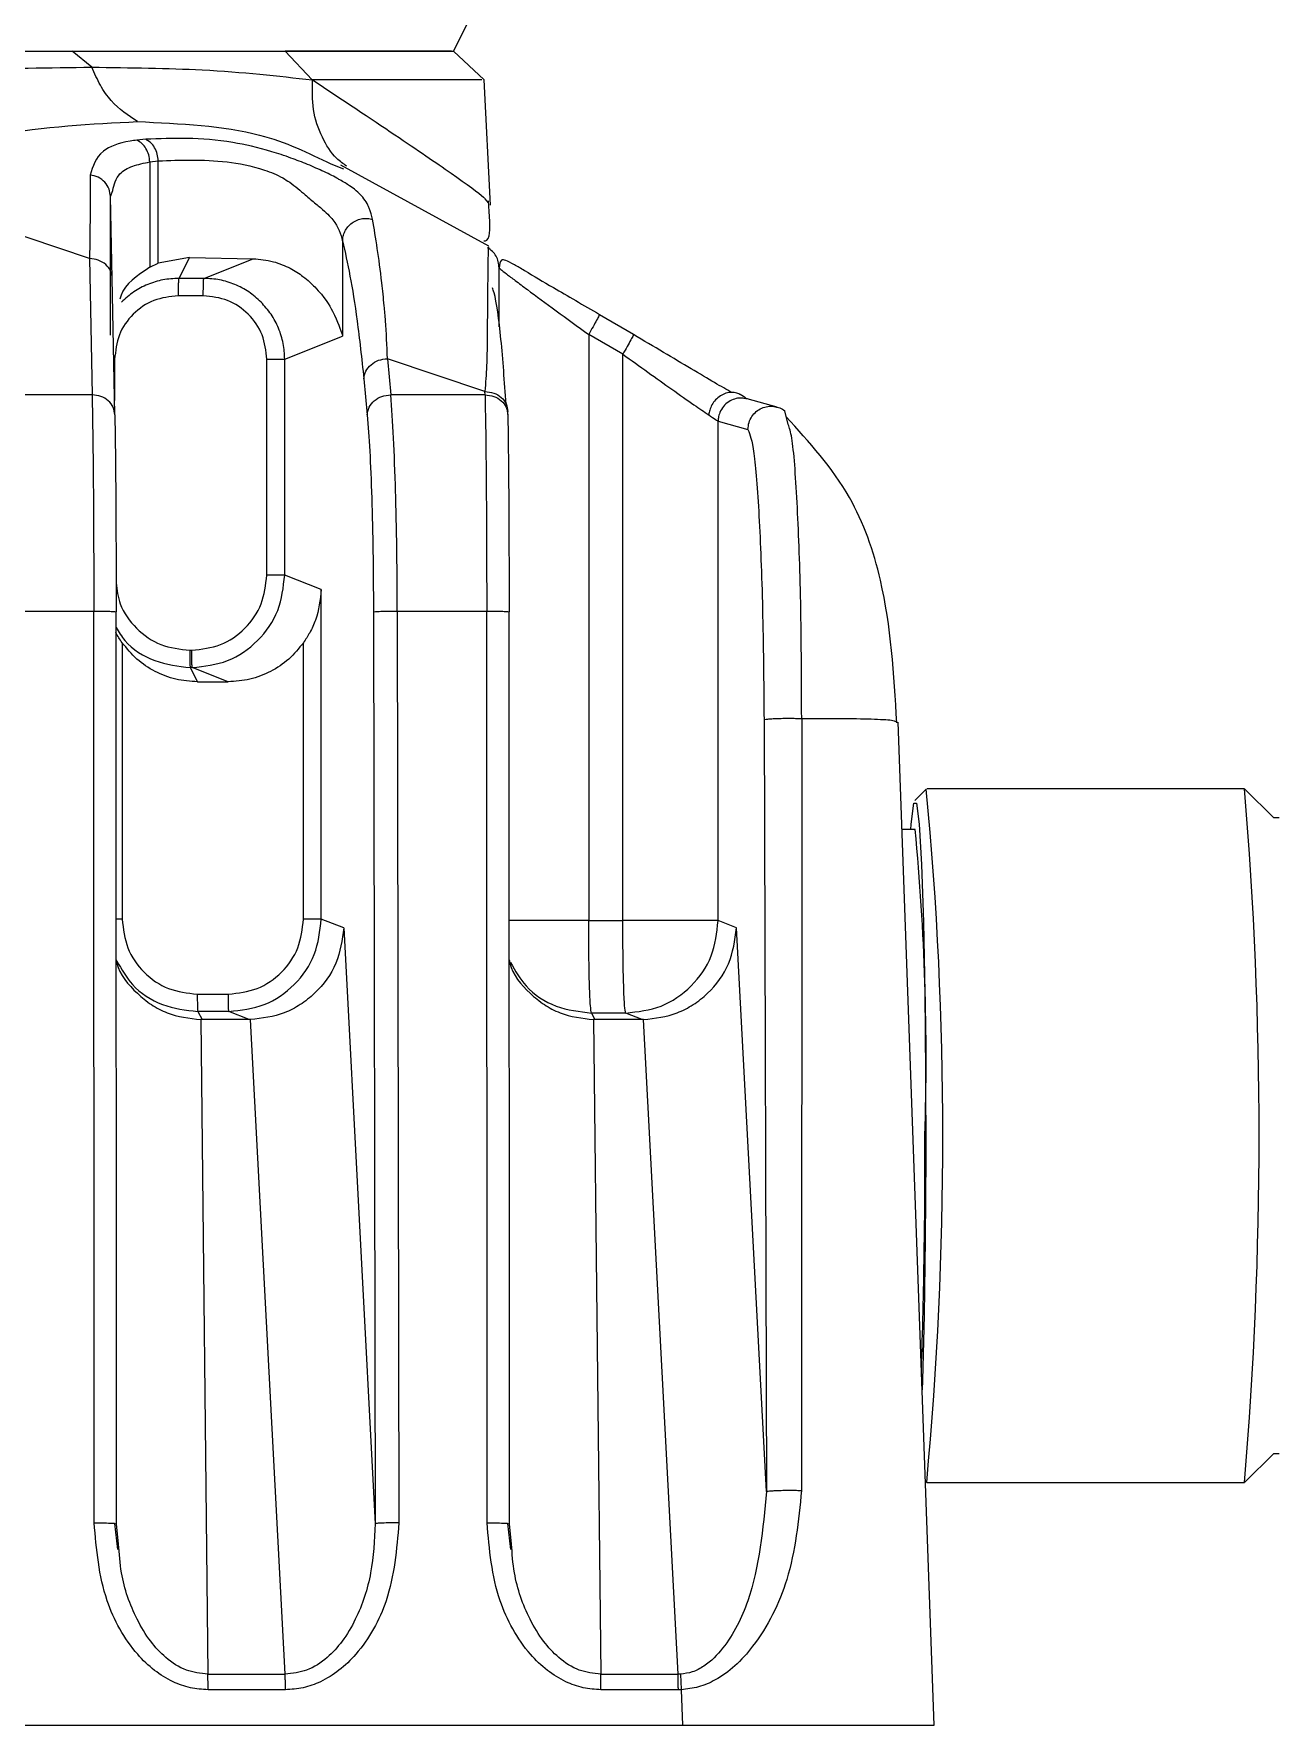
# Model space of a CAD drawing. Header units: millimetres. Extents: x 0 to 297, y 0 to 210.
# Drawn here: x 161.524 to 165.114, y 182.72 to 187.597 of the extents above; entities that cross this region are included whole.
import ezdxf

# ---------------------------------------------------------------- set-up
doc = ezdxf.new("R2010")
doc.units = ezdxf.units.MM
doc.layers.add('图框', color=7, linetype='Continuous')
doc.dimstyles.new('SLDDIMSTYLE0', dxfattribs={"dimtxt": 0.18, "dimasz": 1.016, "dimexe": 0, "dimexo": 0.0625, "dimgap": 0, "dimtad": 0, "dimtih": 1, "dimtoh": 1, "dimdec": 0, "dimrnd": 1e-09, "dimzin": 0, "dimdsep": 46, "dimtxsty": 'Standard', "dimblk1": 'DOT', "dimblk2": 'DOT', "dimsah": 1, "dimcen": 0.09, "dimadec": 0, "dimazin": 0, "dimtfac": 1.016, "dimtdec": 0, "dimtofl": 0, "dimtmove": 0, "dimatfit": 3, "dimldrblk": 'DOT', "dimfxl": 1, "dimfrac": 2, "dimtolj": 1, "dimtzin": 0, "dimarcsym": 0})

# ---------------------------------------------------------------- blocks, each defined once
blk = doc.blocks.new('_Dot')
at = {"color": 0, "linetype": 'ByBlock', "lineweight": -2}
blk.add_line((-0.5, 0), (-1, 0), dxfattribs=at)
at = {"color": 0, "linetype": 'ByBlock', "const_width": 0.5}
blk.add_lwpolyline([(-0.25, 0, 1), (0.25, 0, 1)], format="xyb", close=True, dxfattribs=at)

msp = doc.modelspace()

# ---------------------------------------------------------------- linework, layer by layer
at = {"color": 7, "linetype": 'Continuous', "lineweight": 25}
for p, q in [((162.7338, 187.5477), (162.8171, 187.7143)), ((154.4004, 187.5477), (162.7338, 187.5477)), ((161.6909, 187.5011), (161.6344, 187.5477)), ((162.2487, 187.5477), (162.3262, 187.4645)), ((162.8215, 187.4645), (162.7338, 187.5477)), ((162.3262, 187.4645), (162.3272, 187.4645)), ((162.8404, 187.1032), (162.8215, 187.4645)), ((161.8462, 187.2933), (161.8211, 187.2906)), ((161.8581, 187.2281), (161.8826, 187.2307)), ((161.8581, 187.2281), (161.8581, 186.9242)), ((161.8826, 186.9359), (161.8826, 187.2307)), ((162.3802, 187.2226), (162.4161, 187.2081)), ((162.8355, 186.9847), (162.4085, 187.219)), ((161.7444, 187.1287), (161.7514, 187.1455)), ((161.7499, 186.8915), (161.7444, 187.1287)), ((161.7444, 186.7285), (161.7444, 187.1287)), ((162.8241, 187.1215), (162.8335, 187.1101)), ((161.6843, 186.9492), (161.3634, 187.0572)), ((162.4139, 187), (162.4139, 186.7252)), ((161.6843, 186.9492), (161.6917, 186.5562)), ((161.8581, 186.9242), (161.8826, 186.9359)), ((161.9726, 186.9523), (161.8826, 186.9359)), ((161.9726, 186.9523), (161.9413, 186.8922)), ((161.9726, 186.9523), (162.1562, 186.9487)), ((162.0138, 186.8922), (162.1562, 186.9487)), ((162.865, 186.7524), (162.865, 186.923)), ((161.7573, 186.4997), (161.7499, 186.8928)), ((162.0138, 186.8922), (161.9413, 186.8922)), ((162.0122, 186.8422), (161.9398, 186.8422)), ((163.1544, 186.7883), (163.2529, 186.7314)), ((162.247, 186.6589), (162.4139, 186.7252)), ((163.1232, 186.7306), (163.1232, 185.0401)), ((163.2217, 186.6737), (163.1232, 186.7306)), ((163.2529, 186.7314), (163.2519, 186.7288)), ((163.2217, 185.0401), (163.2217, 186.6737)), ((161.7543, 186.6589), (161.7566, 186.6589)), ((161.7566, 186.6589), (161.7566, 186.5398)), ((162.1954, 186.0364), (162.1954, 186.6589)), ((162.247, 186.0364), (162.247, 186.6589)), ((162.8243, 186.5657), (162.5429, 186.6604)), ((162.5429, 186.6604), (162.5524, 186.5562)), ((162.4753, 186.6027), (162.4848, 186.4985)), ((161.6917, 186.5562), (161.4197, 186.5562)), ((162.8245, 186.5562), (162.5524, 186.5562)), ((162.8245, 186.5562), (162.8243, 186.5657)), ((163.5807, 186.5444), (163.5771, 186.545)), ((163.6667, 186.5211), (163.5806, 186.5447)), ((162.8901, 186.4997), (162.8899, 186.5092)), ((163.4965, 185.0401), (163.4965, 186.4802)), ((163.4965, 186.4802), (163.5825, 186.4566)), ((163.6987, 186.471), (163.6886, 186.5103)), ((162.3525, 185.9945), (162.247, 186.0364)), ((162.3525, 185.0445), (162.3525, 185.9945)), ((161.4387, 185.9328), (161.6965, 185.9328)), ((161.6975, 183.3033), (161.6965, 185.9328)), ((161.762, 183.3009), (161.761, 185.9305)), ((162.5028, 185.9305), (162.5076, 183.3009)), ((162.5715, 185.9328), (162.5763, 183.3033)), ((162.5715, 185.9328), (162.8293, 185.9328)), ((162.8303, 183.3033), (162.8293, 185.9328)), ((162.8948, 183.3009), (162.8938, 185.9305)), ((161.7784, 185.8415), (161.7784, 185.0445)), ((162.301, 185.0445), (162.301, 185.8415)), ((161.9731, 185.8198), (161.9789, 185.8198)), ((161.9746, 185.7698), (161.9959, 185.7289)), ((161.9805, 185.7698), (161.9746, 185.7698)), ((162.0835, 185.7289), (161.9805, 185.7698)), ((161.9959, 185.7289), (162.0835, 185.7289)), ((163.6288, 185.6182), (163.6355, 183.3937)), ((163.7373, 185.6218), (163.7369, 183.3968)), ((164.0127, 185.6121), (164.0068, 185.6142)), ((164.1192, 182.7199), (164.015, 185.6121)), ((164.0966, 185.4193), (164.0633, 185.386)), ((165.0138, 185.4198), (164.0976, 185.4198)), ((165.0981, 185.336), (165.0148, 185.4193)), ((164.0643, 185.3032), (164.0262, 185.3032)), ((165.1138, 185.3365), (165.0976, 185.3365)), ((161.7784, 185.0445), (161.7614, 185.0445)), ((162.417, 185.0189), (162.3525, 185.0445)), ((162.417, 185.0189), (162.5076, 183.3009)), ((163.1232, 185.0401), (163.2217, 185.0401)), ((163.5497, 185.0189), (163.4965, 185.0401)), ((163.6355, 183.3937), (163.5497, 185.0189)), ((161.9949, 184.8279), (162.0845, 184.8279)), ((161.9964, 184.7779), (162.0086, 184.7546)), ((162.0861, 184.7779), (161.9964, 184.7779)), ((162.1448, 184.7546), (162.0861, 184.7779)), ((163.1315, 184.7735), (163.1414, 184.7546)), ((163.23, 184.7735), (163.1315, 184.7735)), ((163.2776, 184.7546), (163.23, 184.7735)), ((162.0048, 184.7546), (162.0254, 182.8669)), ((162.0086, 184.7546), (162.0048, 184.7546)), ((162.1448, 184.7546), (162.0086, 184.7546)), ((162.1487, 184.7546), (162.1448, 184.7546)), ((162.2483, 182.8669), (162.1487, 184.7546)), ((163.1375, 184.7546), (163.1581, 182.8669)), ((163.1414, 184.7546), (163.1375, 184.7546)), ((163.2776, 184.7546), (163.1414, 184.7546)), ((163.2814, 184.7546), (163.2776, 184.7546)), ((163.3811, 182.8669), (163.2814, 184.7546)), ((165.0148, 183.4203), (165.0981, 183.5036)), ((165.0976, 183.5032), (165.1138, 183.5032)), ((164.0939, 183.4231), (164.0966, 183.4203)), ((164.0976, 183.4198), (164.0966, 183.4203)), ((164.0976, 183.4198), (165.0138, 183.4198)), ((161.7575, 183.3018), (161.762, 183.3009)), ((161.766, 183.2268), (161.7576, 183.3018)), ((161.768, 183.2422), (161.762, 183.3009)), ((162.8987, 183.2268), (162.8903, 183.3018)), ((162.8903, 183.3018), (162.8948, 183.3009)), ((162.9008, 183.2422), (162.8948, 183.3009)), ((162.0254, 182.8669), (162.2483, 182.8669)), ((163.1581, 182.8669), (163.3811, 182.8669)), ((163.3876, 182.867), (163.3811, 182.8669)), ((162.2489, 182.822), (162.026, 182.822)), ((163.3817, 182.822), (163.1587, 182.822)), ((163.3899, 182.8222), (163.3817, 182.822)), ((163.3899, 182.8222), (163.3935, 182.7198)), ((154.0851, 182.7198), (163.3935, 182.7198))]:
    msp.add_line(p, q, dxfattribs=at)
at = {"color": 7, "linetype": 'Continuous', "lineweight": 25, "flags": 128}
msp.add_lwpolyline([(164.0518, 185.3032), (164.053, 185.3186), (164.0605, 185.3789), (164.0682, 185.3789), (164.0756, 185.3186), (164.0824, 185.2019), (164.088, 185.036), (164.0922, 184.8314), (164.0946, 184.601), (164.095, 184.3591), (164.0936, 184.1211), (164.0903, 183.9019), (164.0854, 183.7152), (164.0844, 183.6868)], dxfattribs=at)
at = {"color": 7, "linetype": 'Continuous', "lineweight": 25}
for centre, radius, start, end in [((153.5314, 184.4142), 10.6129, 354.62377, 5.4344), ((153.1457, 184.4198), 11.9102, 355.18367, 4.81633), ((157.138, 184.6404), 6.958, 358.18308, 5.46552), ((145.6602, 184.3552), 18.4324, 358.09524, 0.20073)]:
    msp.add_arc(centre, radius, start, end, dxfattribs=at)
for points, knots in [([(160.7488, 187.5477), (160.8422, 187.5477), (161.0189, 187.5477), (161.2607, 187.5477), (161.4648, 187.5477), (161.5802, 187.5477), (161.6344, 187.5477)], [0, 0, 0, 0, 0.295158, 0.558574, 0.792632, 1, 1, 1, 1]), ([(161.6344, 187.5477), (161.6862, 187.5477), (161.7966, 187.5477), (161.9491, 187.5477), (162.1013, 187.5477), (162.198, 187.5477), (162.2487, 187.5477)], [0, 0, 0, 0, 0.209611, 0.445951, 0.709436, 1, 1, 1, 1]), ([(162.7273, 187.5477), (162.7261, 187.5477), (162.7232, 187.5477), (162.6354, 187.5477), (162.4844, 187.5477), (162.3272, 187.5477), (162.2487, 187.5477)], [0, 0, 0, 0, 0.201004, 0.467336, 0.733668, 1, 1, 1, 1]), ([(160.7947, 187.4645), (160.9736, 187.476), (161.2957, 187.4967), (161.5693, 187.4997), (161.6909, 187.5011)], [0, 0, 0, 0, 0.555554, 1, 1, 1, 1]), ([(161.8222, 187.3443), (161.7959, 187.3619), (161.7558, 187.3886), (161.7143, 187.448), (161.6987, 187.4834), (161.6909, 187.5011)], [0, 0, 0, 0, 0.491044, 0.745648, 1, 1, 1, 1]), ([(161.6909, 187.5011), (161.8012, 187.4997), (162.0468, 187.4966), (162.2269, 187.4759), (162.3262, 187.4645)], [0, 0, 0, 0, 0.448978, 1, 1, 1, 1]), ([(162.4252, 187.216), (162.4155, 187.223), (162.3862, 187.2441), (162.352, 187.2997), (162.3255, 187.3769), (162.3266, 187.4355), (162.3272, 187.4644)], [0, 0, 0, 0, 0.13569, 0.411888, 0.710648, 1, 1, 1, 1]), ([(162.8148, 187.4645), (162.8136, 187.4645), (162.8107, 187.4645), (162.7213, 187.4645), (162.5674, 187.4645), (162.4072, 187.4645), (162.3272, 187.4645)], [0, 0, 0, 0, 0.200953, 0.467302, 0.733651, 1, 1, 1, 1]), ([(162.3272, 187.4644), (162.4114, 187.4085), (162.576, 187.2994), (162.7343, 187.1907), (162.8178, 187.1308), (162.8231, 187.123), (162.8241, 187.1215)], [0, 0, 0, 0, 0.318491, 0.622505, 0.928805, 1, 1, 1, 1]), ([(160.9614, 187.1924), (161.1152, 187.2363), (161.4231, 187.3242), (161.6892, 187.3376), (161.8222, 187.3443)], [0, 0, 0, 0, 0.499829, 1, 1, 1, 1]), ([(161.8222, 187.3443), (161.9465, 187.3386), (162.1617, 187.3286), (162.3152, 187.2541), (162.3802, 187.2226)], [0, 0, 0, 0, 0.577047, 1, 1, 1, 1]), ([(161.8211, 187.2906), (161.8144, 187.2898), (161.7733, 187.2845), (161.7062, 187.259), (161.6937, 187.2153), (161.6865, 187.1903)], [0, 0, 0, 0, 0.076866, 0.472681, 1, 1, 1, 1]), ([(162.4058, 187.1763), (162.4042, 187.1773), (162.3935, 187.1839), (162.3621, 187.1994), (162.3146, 187.2205), (162.2618, 187.2409), (162.1851, 187.266), (162.0332, 187.3007), (161.925, 187.2964), (161.8462, 187.2933)], [0, 0, 0, 0, 0.01405, 0.093642, 0.167867, 0.237062, 0.318561, 0.5033, 1, 1, 1, 1]), ([(161.7514, 187.1455), (161.7553, 187.1627), (161.7617, 187.1918), (161.8052, 187.2173), (161.8408, 187.2246), (161.8581, 187.2281)], [0, 0, 0, 0, 0.426954, 0.720684, 1, 1, 1, 1]), ([(161.8826, 187.2307), (161.9461, 187.2335), (162.0394, 187.2377), (162.1651, 187.2145), (162.2311, 187.1889), (162.2633, 187.1684), (162.2852, 187.1513), (162.3049, 187.1342), (162.3286, 187.1135), (162.3633, 187.0861), (162.399, 187.0499), (162.4079, 187.0202), (162.4139, 187)], [0, 0, 0, 0, 0.267913, 0.394105, 0.448974, 0.470149, 0.497292, 0.524241, 0.54629, 0.602516, 0.730365, 1, 1, 1, 1]), ([(161.6865, 187.1903), (161.6865, 187.1769), (161.6864, 187.1397), (161.6859, 187.064), (161.6849, 186.9914), (161.6843, 186.9492)], [0, 0, 0, 0, 0.190538, 0.52962, 1, 1, 1, 1]), ([(161.7444, 187.1287), (161.7436, 187.1358), (161.7421, 187.1506), (161.7293, 187.1702), (161.7101, 187.1851), (161.6943, 187.1886), (161.6865, 187.1903)], [0, 0, 0, 0, 0.23754, 0.494226, 0.754091, 1, 1, 1, 1]), ([(162.5002, 187.0625), (162.4976, 187.0733), (162.4943, 187.0873), (162.4828, 187.1124), (162.4685, 187.1323), (162.4395, 187.1565), (162.416, 187.1704), (162.4058, 187.1763)], [0, 0, 0, 0, 0.304606, 0.392826, 0.740262, 0.888367, 1, 1, 1, 1]), ([(162.8206, 187.0002), (162.8271, 187.0007), (162.8421, 187.0019), (162.8375, 187.0744), (162.8349, 187.1158)], [0, 0, 0, 0, 0.428895, 1, 1, 1, 1]), ([(162.4139, 187), (162.4143, 187.0046), (162.415, 187.014), (162.4201, 187.0281), (162.4287, 187.0414), (162.4407, 187.0527), (162.4552, 187.0608), (162.4708, 187.065), (162.4861, 187.0657), (162.4956, 187.0635), (162.5002, 187.0625)], [0, 0, 0, 0, 0.112284, 0.234326, 0.363966, 0.497927, 0.632207, 0.762748, 0.886126, 1, 1, 1, 1]), ([(162.5429, 186.6604), (162.5415, 186.6983), (162.5394, 186.7537), (162.533, 186.8227), (162.5212, 186.9382), (162.5094, 187.008), (162.5002, 187.0625)], [0, 0, 0, 0, 0.2000674, 0.2919631, 0.4459501, 1, 1, 1, 1]), ([(162.4139, 187), (162.421, 186.9681), (162.4351, 186.9043), (162.4558, 186.7784), (162.4688, 186.6609), (162.4753, 186.6027)], [0, 0, 0, 0, 0.336209, 0.670609, 1, 1, 1, 1]), ([(162.8345, 186.9829), (162.8343, 186.9828), (162.8336, 186.9824), (162.8328, 186.9537), (162.8324, 186.9162), (162.8321, 186.8863), (162.832, 186.8781)], [0, 0, 0, 0, 0.224644, 0.578196, 0.885122, 1, 1, 1, 1]), ([(161.8581, 186.9242), (161.822, 186.9003), (161.7817, 186.8736), (161.7729, 186.8361), (161.772, 186.8322)], [0, 0, 0, 0, 0.895389, 1, 1, 1, 1]), ([(162.1562, 186.9487), (162.1752, 186.9472), (162.2021, 186.9451), (162.2388, 186.9325), (162.2618, 186.9219), (162.2823, 186.9101), (162.3092, 186.8912), (162.3584, 186.8452), (162.3969, 186.7785), (162.4074, 186.7457), (162.4139, 186.7252)], [0, 0, 0, 0, 0.095052, 0.134322, 0.169427, 0.201587, 0.234272, 0.316985, 0.572812, 1, 1, 1, 1]), ([(162.9385, 186.9144), (162.9282, 186.9205), (162.9054, 186.934), (162.8838, 186.9448), (162.8673, 186.9473), (162.8659, 186.932), (162.865, 186.9223)], [0, 0, 0, 0, 0.193138, 0.42643, 0.635109, 1, 1, 1, 1]), ([(162.865, 186.923), (162.866, 186.9219), (162.8679, 186.9196), (162.885, 186.9061), (162.9112, 186.8861), (162.9566, 186.8522), (163.0281, 186.7994), (163.0914, 186.7536), (163.1232, 186.7306)], [0, 0, 0, 0, 0.119719, 0.244239, 0.36299, 0.492931, 0.74518, 1, 1, 1, 1]), ([(162.9386, 186.9146), (162.9652, 186.8988), (163.0283, 186.8613), (163.1082, 186.8151), (163.1544, 186.7883)], [0, 0, 0, 0, 0.421313, 1, 1, 1, 1]), ([(161.9413, 186.8922), (161.926, 186.8914), (161.8955, 186.8896), (161.8516, 186.8757), (161.8106, 186.8545), (161.7878, 186.8341), (161.7764, 186.8239)], [0, 0, 0, 0, 0.250004, 0.500006, 0.750005, 1, 1, 1, 1]), ([(162.1787, 186.8239), (162.1673, 186.8341), (162.1444, 186.8545), (162.1035, 186.8757), (162.0596, 186.8896), (162.0291, 186.8914), (162.0138, 186.8922)], [0, 0, 0, 0, 0.249995, 0.499994, 0.749996, 1, 1, 1, 1]), ([(162.832, 186.8781), (162.8319, 186.8704), (162.8317, 186.8474), (162.8315, 186.7977), (162.8303, 186.727), (162.8303, 186.6533), (162.826, 186.591), (162.8243, 186.5657)], [0, 0, 0, 0, 0.115104, 0.345345, 0.580358, 0.829627, 1, 1, 1, 1]), ([(162.8851, 186.5297), (162.8806, 186.5942), (162.8715, 186.7232), (162.8566, 186.8353), (162.8473, 186.8608), (162.8457, 186.8652)], [0, 0, 0, 0, 0.451928, 0.9051107, 1, 1, 1, 1]), ([(162.247, 186.6589), (162.2461, 186.6742), (162.2444, 186.7048), (162.2304, 186.7487), (162.2092, 186.7897), (162.1888, 186.8125), (162.1787, 186.8239)], [0, 0, 0, 0, 0.250004, 0.500006, 0.750005, 1, 1, 1, 1]), ([(163.2519, 186.7288), (163.2517, 186.7283), (163.2512, 186.7268), (163.2451, 186.7152), (163.2347, 186.6964), (163.226, 186.6812), (163.2217, 186.6737)], [0, 0, 0, 0, 0.117697, 0.411798, 0.705899, 1, 1, 1, 1]), ([(163.5362, 186.5628), (163.5207, 186.5716), (163.4894, 186.5894), (163.4194, 186.631), (163.3393, 186.6785), (163.2816, 186.7127), (163.2525, 186.73)], [0, 0, 0, 0, 0.243955, 0.492112, 0.744297, 1, 1, 1, 1]), ([(163.2217, 186.6737), (163.246, 186.6562), (163.2944, 186.6213), (163.3649, 186.571), (163.4275, 186.5272), (163.4561, 186.5076), (163.4693, 186.4985)], [0, 0, 0, 0, 0.253377, 0.505361, 0.770871, 1, 1, 1, 1]), ([(161.6917, 186.5562), (161.6924, 186.5174), (161.6938, 186.4418), (161.6953, 186.2823), (161.6963, 186.1108), (161.6964, 185.9911), (161.6965, 185.9328)], [0, 0, 0, 0, 0.26928, 0.525714, 0.76929, 1, 1, 1, 1]), ([(162.5715, 185.9328), (162.5712, 185.9911), (162.5706, 186.1108), (162.5668, 186.2823), (162.5609, 186.4418), (162.5553, 186.5174), (162.5524, 186.5562)], [0, 0, 0, 0, 0.2307297, 0.4743129, 0.7307399, 1, 1, 1, 1]), ([(162.8245, 186.5562), (162.8252, 186.5174), (162.8266, 186.4418), (162.8281, 186.2823), (162.829, 186.1108), (162.8292, 185.9911), (162.8293, 185.9328)], [0, 0, 0, 0, 0.269281, 0.525715, 0.769291, 1, 1, 1, 1]), ([(163.5352, 186.5633), (163.5352, 186.5633), (163.5299, 186.5639), (163.5185, 186.5611), (163.5026, 186.554), (163.4888, 186.5423), (163.4784, 186.5282), (163.4718, 186.5132), (163.4701, 186.5032), (163.4693, 186.4985)], [0, 0, 0, 0, 0.000494, 0.174814, 0.35427, 0.532081, 0.70182, 0.858678, 1, 1, 1, 1]), ([(163.5771, 186.545), (163.5734, 186.5458), (163.5639, 186.548), (163.5479, 186.546), (163.5302, 186.5395), (163.5143, 186.5273), (163.5031, 186.5112), (163.4973, 186.4949), (163.4968, 186.4847), (163.4965, 186.4802)], [0, 0, 0, 0, 0.095259, 0.245998, 0.397686, 0.568669, 0.742757, 0.886569, 1, 1, 1, 1]), ([(163.5624, 186.5562), (163.5584, 186.5582), (163.5499, 186.5625), (163.5402, 186.563), (163.5352, 186.5633)], [0, 0, 0, 0, 0.4774914, 1, 1, 1, 1]), ([(163.5766, 186.5463), (163.5768, 186.5466), (163.5773, 186.5475), (163.5668, 186.5536), (163.5603, 186.5574)], [0, 0, 0, 0, 0.383871, 1, 1, 1, 1]), ([(163.5825, 186.4566), (163.5831, 186.4633), (163.5842, 186.4764), (163.593, 186.4943), (163.6058, 186.5086), (163.6218, 186.5186), (163.6394, 186.5234), (163.6549, 186.5241), (163.6635, 186.5215), (163.6666, 186.5205)], [0, 0, 0, 0, 0.1627396, 0.3218704, 0.4773913, 0.6293012, 0.7775991, 0.9222843, 1, 1, 1, 1]), ([(163.6666, 186.5205), (163.6691, 186.52), (163.6772, 186.5182), (163.684, 186.5136), (163.6887, 186.5104)], [0, 0, 0, 0, 0.315497, 1, 1, 1, 1]), ([(163.4693, 186.4985), (163.4767, 186.4934), (163.4909, 186.4836), (163.4947, 186.4813), (163.4965, 186.4802)], [0, 0, 0, 0, 0.524886, 1, 1, 1, 1]), ([(164.0117, 185.6105), (164.0033, 185.7499), (163.9896, 185.9778), (163.8818, 186.2853), (163.759, 186.42), (163.6922, 186.4933)], [0, 0, 0, 0, 0.417414, 0.682838, 1, 1, 1, 1]), ([(163.7373, 185.6218), (163.7368, 185.7441), (163.7358, 185.978), (163.7248, 186.2562), (163.7121, 186.4324), (163.7022, 186.461), (163.6987, 186.471)], [0, 0, 0, 0, 0.301229, 0.575881, 0.850748, 1, 1, 1, 1]), ([(163.5825, 186.4566), (163.5883, 186.4417), (163.6, 186.4119), (163.6148, 186.2195), (163.6256, 185.9477), (163.6277, 185.728), (163.6288, 185.6182)], [0, 0, 0, 0, 0.249823, 0.499938, 0.750087, 1, 1, 1, 1]), ([(161.9805, 185.7698), (162.0154, 185.7738), (162.0852, 185.7818), (162.1733, 185.8435), (162.2349, 185.9316), (162.243, 186.0015), (162.247, 186.0364)], [0, 0, 0, 0, 0.249998, 0.499994, 0.749993, 1, 1, 1, 1]), ([(161.7609, 186.0146), (161.7635, 185.9937), (161.7697, 185.9446), (161.8167, 185.8797), (161.8879, 185.8295), (161.9447, 185.823), (161.9731, 185.8198)], [0, 0, 0, 0, 0.1971028, 0.4647352, 0.7323676, 1, 1, 1, 1]), ([(162.3525, 185.9945), (162.3491, 185.9651), (162.3443, 185.923), (162.321, 185.8721), (162.3072, 185.8511), (162.301, 185.8415)], [0, 0, 0, 0, 0.559855, 0.800639, 1, 1, 1, 1]), ([(161.7784, 185.8415), (161.7717, 185.851), (161.7647, 185.861), (161.76, 185.8717), (161.7598, 185.8722)], [0, 0, 0, 0, 0.946893, 1, 1, 1, 1]), ([(161.7611, 185.8855), (161.7688, 185.8725), (161.7945, 185.8296), (161.8711, 185.7826), (161.9401, 185.774), (161.9746, 185.7698)], [0, 0, 0, 0, 0.1786234, 0.5893046, 1, 1, 1, 1]), ([(161.9959, 185.7289), (161.9747, 185.7303), (161.9322, 185.7331), (161.8725, 185.7568), (161.8186, 185.7919), (161.7918, 185.825), (161.7784, 185.8415)], [0, 0, 0, 0, 0.249928, 0.5, 0.749918, 1, 1, 1, 1]), ([(162.301, 185.8415), (162.2876, 185.825), (162.2608, 185.7919), (162.2069, 185.7569), (162.1472, 185.7331), (162.1047, 185.7303), (162.0835, 185.7289)], [0, 0, 0, 0, 0.249873, 0.499935, 0.749861, 1, 1, 1, 1]), ([(163.7373, 185.6218), (163.7329, 185.622), (163.7237, 185.6224), (163.7066, 185.6226), (163.6873, 185.6226), (163.6678, 185.6222), (163.6508, 185.6214), (163.6384, 185.6204), (163.6308, 185.6193), (163.6294, 185.6186), (163.6288, 185.6182)], [0, 0, 0, 0, 0.108308, 0.2297486, 0.3618485, 0.5000031, 0.6381571, 0.7702556, 0.8916942, 1, 1, 1, 1]), ([(164.0068, 185.6142), (164.0054, 185.615), (164.0009, 185.6177), (163.9513, 185.6205), (163.8644, 185.6224), (163.7797, 185.622), (163.7373, 185.6218)], [0, 0, 0, 0, 0.131248, 0.420832, 0.710416, 1, 1, 1, 1]), ([(162.0861, 184.7779), (162.121, 184.7819), (162.1908, 184.7899), (162.2789, 184.8516), (162.3405, 184.9397), (162.3485, 185.0096), (162.3525, 185.0445)], [0, 0, 0, 0, 0.249999, 0.499995, 0.749993, 1, 1, 1, 1]), ([(162.417, 185.0189), (162.4122, 184.9843), (162.4028, 184.9153), (162.3488, 184.8408), (162.2931, 184.7969), (162.2326, 184.7647), (162.1819, 184.7586), (162.1487, 184.7546)], [0, 0, 0, 0, 0.262178, 0.521621, 0.647706, 0.769298, 1, 1, 1, 1]), ([(163.1232, 185.0401), (163.0891, 185.0401), (163.0209, 185.0401), (162.9375, 185.0401), (162.9075, 185.0401), (162.8941, 185.0401)], [0, 0, 0, 0, 0.355625, 0.71125, 1, 1, 1, 1]), ([(163.2814, 184.7546), (163.3146, 184.7586), (163.3653, 184.7647), (163.4258, 184.7969), (163.481, 184.8403), (163.5352, 184.9146), (163.5448, 184.9836), (163.5497, 185.0189)], [0, 0, 0, 0, 0.230651, 0.352205, 0.478244, 0.732902, 1, 1, 1, 1]), ([(161.7614, 184.927), (161.762, 184.9237), (161.7687, 184.8867), (161.8077, 184.841), (161.8611, 184.7969), (161.9211, 184.7647), (161.9717, 184.7586), (162.0048, 184.7546)], [0, 0, 0, 0, 0.033213, 0.373168, 0.538381, 0.697706, 1, 1, 1, 1]), ([(161.7631, 184.9232), (161.7766, 184.8996), (161.8073, 184.8457), (161.8925, 184.7903), (161.9618, 184.782), (161.9964, 184.7779)], [0, 0, 0, 0, 0.27989, 0.639939, 1, 1, 1, 1]), ([(162.8942, 184.927), (162.8948, 184.9237), (162.9014, 184.8867), (162.9404, 184.841), (162.9938, 184.7969), (163.0538, 184.7647), (163.1044, 184.7586), (163.1375, 184.7546)], [0, 0, 0, 0, 0.033213, 0.373168, 0.538381, 0.697706, 1, 1, 1, 1]), ([(162.8982, 184.9188), (162.9116, 184.8952), (162.9424, 184.8413), (163.0275, 184.7859), (163.0969, 184.7776), (163.1315, 184.7735)], [0, 0, 0, 0, 0.279907, 0.639953, 1, 1, 1, 1]), ([(163.6355, 183.3937), (163.6258, 183.2857), (163.6114, 183.125), (163.5308, 182.96), (163.4679, 182.8954), (163.4236, 182.8716), (163.3992, 182.8685), (163.3876, 182.867)], [0, 0, 0, 0, 0.514153, 0.766026, 0.886104, 0.945559, 1, 1, 1, 1]), ([(163.7369, 183.3968), (163.7281, 183.3095), (163.7118, 183.1486), (163.6283, 182.9812), (163.5482, 182.8906), (163.4944, 182.8513), (163.4412, 182.8278), (163.4067, 182.824), (163.3899, 182.8222)], [0, 0, 0, 0, 0.356756, 0.657585, 0.76433, 0.859344, 0.931446, 1, 1, 1, 1]), ([(163.6355, 183.3937), (163.6361, 183.3939), (163.6373, 183.3945), (163.6438, 183.3953), (163.6545, 183.3961), (163.6694, 183.3968), (163.687, 183.3972), (163.7053, 183.3973), (163.7224, 183.3972), (163.7322, 183.3969), (163.7369, 183.3968)], [0, 0, 0, 0, 0.106522, 0.225219, 0.35418, 0.489775, 0.627024, 0.760578, 0.885894, 1, 1, 1, 1]), ([(162.026, 182.822), (162.0088, 182.8232), (161.974, 182.8254), (161.9212, 182.8448), (161.8691, 182.877), (161.7951, 182.9488), (161.7161, 183.0912), (161.7042, 183.227), (161.6975, 183.3033)], [0, 0, 0, 0, 0.080435, 0.162868, 0.260969, 0.365825, 0.644122, 1, 1, 1, 1]), ([(161.6975, 183.3033), (161.7061, 183.3032), (161.7234, 183.3032), (161.744, 183.3026), (161.7559, 183.3021), (161.7575, 183.3018), (161.7575, 183.3018)], [0, 0, 0, 0, 0.330289, 0.660578, 0.990867, 1, 1, 1, 1]), ([(162.5076, 183.3009), (162.5054, 183.2534), (162.5008, 183.1587), (162.4636, 183.0437), (162.4162, 182.9631), (162.3697, 182.912), (162.3137, 182.8745), (162.2694, 182.8693), (162.2483, 182.8669)], [0, 0, 0, 0, 0.258123, 0.513428, 0.647613, 0.762465, 0.887109, 1, 1, 1, 1]), ([(162.5763, 183.3033), (162.5698, 183.227), (162.5582, 183.0912), (162.4796, 182.9489), (162.4059, 182.8771), (162.3538, 182.8448), (162.3009, 182.8254), (162.2661, 182.8232), (162.2489, 182.822)], [0, 0, 0, 0, 0.3560705, 0.6339048, 0.7387221, 0.8370391, 0.9194571, 1, 1, 1, 1]), ([(163.1587, 182.822), (163.1416, 182.8232), (163.1068, 182.8254), (163.0539, 182.8448), (163.0018, 182.877), (162.9278, 182.9488), (162.8488, 183.0912), (162.8369, 183.227), (162.8303, 183.3033)], [0, 0, 0, 0, 0.080435, 0.162868, 0.260969, 0.365825, 0.644122, 1, 1, 1, 1]), ([(162.8303, 183.3033), (162.8389, 183.3032), (162.8562, 183.3032), (162.8768, 183.3026), (162.8887, 183.3021), (162.8902, 183.3018), (162.8903, 183.3018)], [0, 0, 0, 0, 0.3302891, 0.6605783, 0.9908674, 1, 1, 1, 1]), ([(162.0254, 182.8669), (162.0043, 182.8693), (161.9599, 182.8745), (161.9036, 182.912), (161.8566, 182.9631), (161.8087, 183.0437), (161.775, 183.1395), (161.7699, 183.2144), (161.768, 183.2422)], [0, 0, 0, 0, 0.126383, 0.265936, 0.394519, 0.544791, 0.830665, 1, 1, 1, 1]), ([(163.1581, 182.8669), (163.137, 182.8693), (163.0926, 182.8745), (163.0364, 182.912), (162.9893, 182.9631), (162.9415, 183.0437), (162.9078, 183.1395), (162.9027, 183.2144), (162.9008, 183.2422)], [0, 0, 0, 0, 0.1263834, 0.2659356, 0.3945192, 0.5447914, 0.830665, 1, 1, 1, 1]), ([(163.3876, 182.867), (163.388, 182.8609), (163.3886, 182.8515), (163.3893, 182.8356), (163.3897, 182.8267), (163.3899, 182.8222)], [0, 0, 0, 0, 0.466338, 0.726579, 1, 1, 1, 1]), ([(163.3935, 182.7198), (163.4445, 182.7198), (163.5451, 182.7198), (163.7307, 182.7199), (163.9302, 182.7198), (164.0599, 182.7199), (164.1147, 182.7198), (164.1174, 182.7198), (164.1188, 182.7198)], [0, 0, 0, 0, 0.130424, 0.257412, 0.5, 0.742583, 0.86957, 1, 1, 1, 1])]:
    msp.add_open_spline(points, degree=3, knots=knots, dxfattribs=at)
for points in [[(161.8581, 187.2281), (161.8573, 187.2349), (161.8558, 187.2485), (161.8475, 187.2669), (161.8359, 187.282), (161.826, 187.2878), (161.8211, 187.2906)], [(161.8826, 187.2307), (161.8819, 187.2375), (161.8804, 187.2511), (161.8723, 187.2695), (161.8609, 187.2847), (161.8511, 187.2904), (161.8462, 187.2933)], [(162.865, 186.923), (162.8646, 186.9288), (162.8637, 186.9404), (162.8567, 186.9566), (162.8462, 186.9708), (162.8365, 186.9774), (162.8317, 186.9807)], [(161.7499, 186.8915), (161.7489, 186.899), (161.7471, 186.914), (161.732, 186.933), (161.7103, 186.9464), (161.6929, 186.9483), (161.6843, 186.9492)], [(161.9413, 186.8922), (161.9411, 186.8914), (161.9407, 186.8896), (161.9402, 186.878), (161.9398, 186.8616), (161.9398, 186.8487), (161.9398, 186.8422)], [(162.0122, 186.8422), (162.0123, 186.8487), (162.0123, 186.8616), (162.0127, 186.878), (162.0132, 186.8896), (162.0136, 186.8914), (162.0138, 186.8922)], [(161.9398, 186.8422), (161.9157, 186.8395), (161.8677, 186.834), (161.8072, 186.7916), (161.7648, 186.731), (161.7593, 186.6829), (161.7566, 186.6589)], [(162.1954, 186.6589), (162.1927, 186.6829), (162.1872, 186.731), (162.1448, 186.7916), (162.0843, 186.834), (162.0362, 186.8395), (162.0122, 186.8422)], [(163.1544, 186.7883), (163.1542, 186.7874), (163.1537, 186.7857), (163.1467, 186.7723), (163.1362, 186.7533), (163.1275, 186.7381), (163.1232, 186.7306)], [(162.1954, 186.6589), (162.2019, 186.6589), (162.2149, 186.6589), (162.2316, 186.6589), (162.2437, 186.6589), (162.2459, 186.6589), (162.247, 186.6589)], [(162.4753, 186.6027), (162.4765, 186.6102), (162.4789, 186.6252), (162.4947, 186.6442), (162.5168, 186.6576), (162.5342, 186.6595), (162.5429, 186.6604)], [(161.7573, 186.4984), (161.7564, 186.506), (161.7545, 186.521), (161.7394, 186.54), (161.7177, 186.5534), (161.7004, 186.5552), (161.6917, 186.5562)], [(162.4848, 186.4984), (162.486, 186.506), (162.4884, 186.521), (162.5042, 186.54), (162.5264, 186.5534), (162.5437, 186.5553), (162.5524, 186.5562)], [(162.8243, 186.5657), (162.833, 186.5648), (162.8503, 186.5629), (162.872, 186.5495), (162.8871, 186.5305), (162.889, 186.5155), (162.8899, 186.508)], [(162.8245, 186.5562), (162.8331, 186.5553), (162.8505, 186.5534), (162.8722, 186.54), (162.8873, 186.521), (162.8891, 186.506), (162.8901, 186.4984)], [(161.7573, 186.4984), (161.7578, 186.466), (161.7589, 186.401), (161.76, 186.2619), (161.7608, 186.103), (161.761, 185.988), (161.761, 185.9305)], [(162.4848, 186.4985), (162.4873, 186.466), (162.4924, 186.401), (162.498, 186.2619), (162.5018, 186.103), (162.5025, 185.988), (162.5028, 185.9305)], [(162.8901, 186.4985), (162.8906, 186.466), (162.8916, 186.401), (162.8928, 186.2619), (162.8936, 186.103), (162.8937, 185.988), (162.8938, 185.9305)], [(161.9789, 185.8198), (162.0073, 185.823), (162.064, 185.8295), (162.1356, 185.8796), (162.1857, 185.9512), (162.1922, 186.008), (162.1954, 186.0364)], [(162.247, 186.0364), (162.2459, 186.0364), (162.2437, 186.0364), (162.2316, 186.0364), (162.2149, 186.0364), (162.2019, 186.0364), (162.1954, 186.0364)], [(161.6965, 185.9328), (161.7051, 185.9328), (161.7223, 185.9327), (161.7436, 185.9322), (161.7584, 185.9314), (161.7602, 185.9308), (161.761, 185.9305)], [(162.5028, 185.9305), (162.5042, 185.9308), (162.5071, 185.9314), (162.5232, 185.9322), (162.5456, 185.9327), (162.5628, 185.9328), (162.5715, 185.9328)], [(162.8293, 185.9328), (162.8378, 185.9328), (162.855, 185.9327), (162.8764, 185.9322), (162.8912, 185.9314), (162.8929, 185.9308), (162.8938, 185.9305)], [(161.9731, 185.8198), (161.9731, 185.8133), (161.9731, 185.8004), (161.9735, 185.784), (161.974, 185.7724), (161.9744, 185.7707), (161.9746, 185.7698)], [(161.9805, 185.7698), (161.9803, 185.7707), (161.9799, 185.7724), (161.9794, 185.784), (161.979, 185.8004), (161.979, 185.8133), (161.9789, 185.8198)], [(161.7784, 185.0445), (161.7816, 185.0161), (161.7881, 184.9593), (161.8382, 184.8877), (161.9098, 184.8377), (161.9665, 184.8311), (161.9949, 184.8279)], [(162.0845, 184.8279), (162.1129, 184.8311), (162.1696, 184.8377), (162.2412, 184.8878), (162.2913, 184.9594), (162.2978, 185.0161), (162.301, 185.0445)], [(162.3525, 185.0445), (162.3515, 185.0445), (162.3493, 185.0445), (162.3372, 185.0445), (162.3205, 185.0445), (162.3075, 185.0445), (162.301, 185.0445)], [(163.1315, 184.7735), (163.1304, 184.7781), (163.1282, 184.7873), (163.1255, 184.8492), (163.1236, 184.9366), (163.1233, 185.0056), (163.1232, 185.0401)], [(163.4965, 185.0401), (163.4908, 185.0401), (163.4794, 185.0401), (163.4147, 185.0401), (163.3255, 185.0401), (163.2563, 185.0401), (163.2217, 185.0401)], [(163.23, 184.7735), (163.2289, 184.7781), (163.2267, 184.7873), (163.224, 184.8492), (163.2221, 184.9366), (163.2218, 185.0056), (163.2217, 185.0401)], [(163.23, 184.7735), (163.2649, 184.7775), (163.3347, 184.7855), (163.4227, 184.8472), (163.4844, 184.9353), (163.4925, 185.0051), (163.4965, 185.0401)], [(161.9949, 184.8279), (161.9949, 184.8214), (161.995, 184.8085), (161.9953, 184.7921), (161.9958, 184.7805), (161.9962, 184.7788), (161.9964, 184.7779)], [(162.0861, 184.7779), (162.0859, 184.7788), (162.0854, 184.7805), (162.0849, 184.7921), (162.0846, 184.8085), (162.0845, 184.8214), (162.0845, 184.8279)], [(162.5763, 183.3033), (162.5677, 183.3032), (162.5504, 183.3032), (162.5281, 183.3026), (162.5119, 183.3018), (162.5091, 183.3012), (162.5076, 183.3009)], [(162.026, 182.822), (162.026, 182.8262), (162.026, 182.8345), (162.0258, 182.8464), (162.0256, 182.8575), (162.0255, 182.8638), (162.0254, 182.8669)], [(162.2489, 182.822), (162.2489, 182.8262), (162.2489, 182.8345), (162.2488, 182.8464), (162.2486, 182.8575), (162.2484, 182.8638), (162.2483, 182.8669)], [(163.1587, 182.822), (163.1587, 182.8262), (163.1587, 182.8345), (163.1586, 182.8464), (163.1584, 182.8575), (163.1582, 182.8638), (163.1581, 182.8669)], [(163.3817, 182.822), (163.3817, 182.8262), (163.3816, 182.8345), (163.3815, 182.8464), (163.3813, 182.8575), (163.3811, 182.8638), (163.3811, 182.8669)]]:
    msp.add_open_spline(points, degree=3, dxfattribs=at)

# ---------------------------------------------------------------- leaders
at = {"layer": '图框'}
msp.add_leader([(159.0465, 190.3734), (187.7759, 179.2146)], dimstyle='SLDDIMSTYLE0', dxfattribs=at)

doc.saveas('drawing.dxf')
